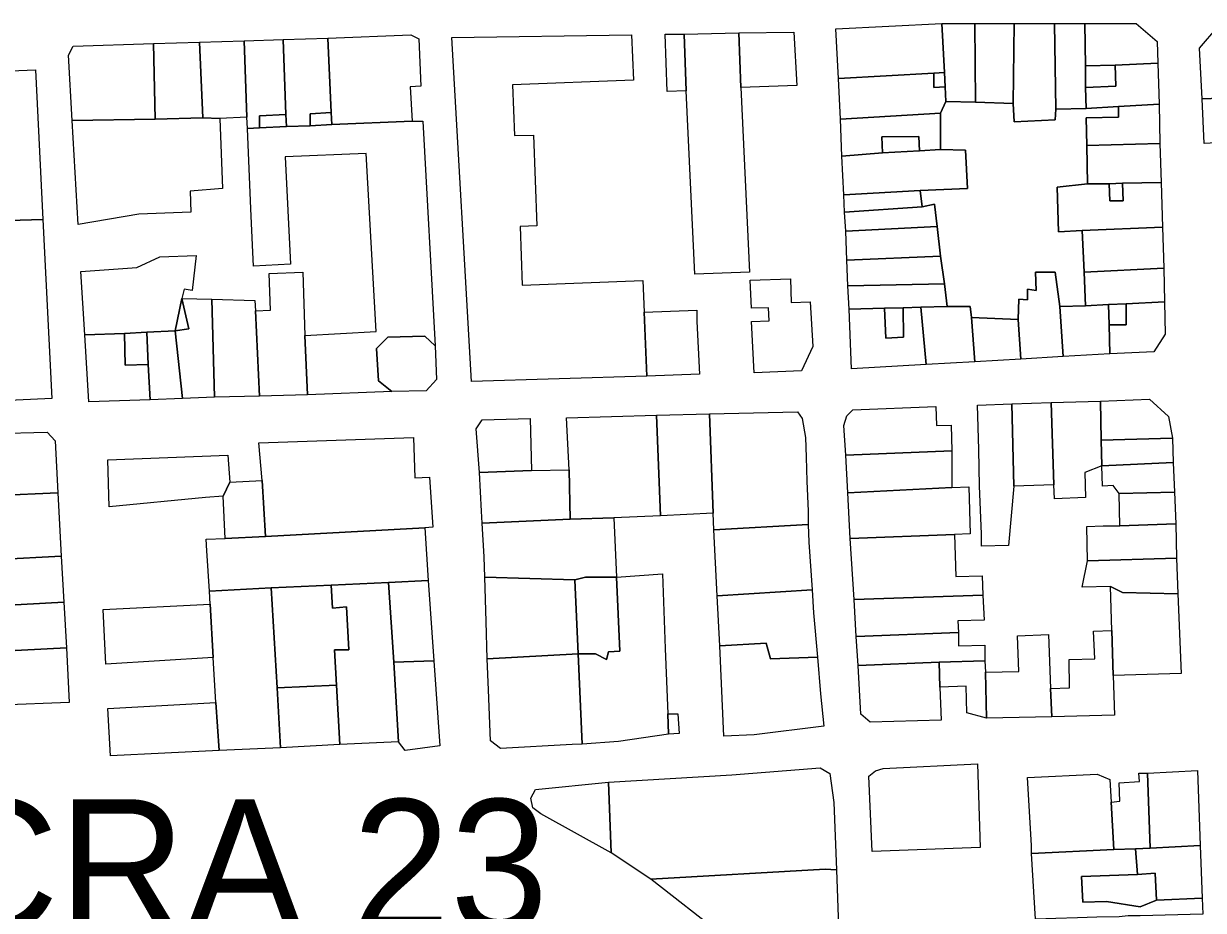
# Model space of a CAD drawing. Header units: inches. Extents: x 1138763 to 1140867, y 1050756 to 1053008.
# Drawn here: x 1140034.1 to 1140257.9, y 1052630.8 to 1052799 of the extents above; entities that cross this region are included whole.
import ezdxf

# ---------------------------------------------------------------- set-up
doc = ezdxf.new("R2010")
doc.units = ezdxf.units.IN
doc.header["$MEASUREMENT"] = 0
doc.linetypes.add('HIDDEN2', pattern=[0.1875, 0.125, -0.0625])
doc.layers.add('INTERCEPTORES REDISEÑADOS', color=92, linetype='HIDDEN2', lineweight=53)
doc.layers.add('LimEdif_AM', color=44, linetype='Continuous', lineweight=5)

msp = doc.modelspace()

# ---------------------------------------------------------------- linework, layer by layer
at = {"layer": 'LimEdif_AM'}
for points in [[(1140092.44, 1052782.12), (1140091.81, 1052796.25), (1140107.56, 1052796.87), (1140109.06, 1052796.12), (1140109.44, 1052787.12), (1140107.44, 1052787), (1140107.81, 1052780.5), (1140092.56, 1052779.87), (1140092.44, 1052782.12)], [(1140151.81, 1052744.25), (1140152.31, 1052732.12), (1140119.06, 1052731.12), (1140115.31, 1052796.37), (1140149.44, 1052796.87), (1140149.81, 1052788.25), (1140126.81, 1052787.37), (1140127.19, 1052777.75), (1140130.81, 1052777.87), (1140131.44, 1052760.62), (1140128.31, 1052760.5), (1140128.69, 1052749.37), (1140151.56, 1052750.25), (1140151.81, 1052744.25)], [(1140159.81, 1052786.25), (1140156.19, 1052786.12), (1140155.81, 1052797), (1140159.44, 1052797), (1140159.81, 1052786.25)], [(1140159.44, 1052797), (1140169.81, 1052797.25), (1140170.19, 1052786.87), (1140171.81, 1052751.87), (1140161.44, 1052751.5), (1140159.81, 1052786.25), (1140159.44, 1052797)], [(1140169.81, 1052797.25), (1140180.19, 1052797.37), (1140180.81, 1052787.25), (1140170.19, 1052786.87), (1140169.81, 1052797.25)], [(1140208.31, 1052799), (1140208.81, 1052789.75), (1140206.81, 1052789.62), (1140188.69, 1052788.62), (1140188.19, 1052798), (1140208.31, 1052799)], [(1140208.31, 1052799), (1140214.56, 1052799), (1140214.69, 1052784.12), (1140209.06, 1052784.25), (1140208.94, 1052787), (1140208.81, 1052789.75), (1140208.31, 1052799)], [(1140214.56, 1052799), (1140222.06, 1052799), (1140221.81, 1052783.87), (1140214.69, 1052784.12), (1140214.56, 1052799)], [(1140222.06, 1052799), (1140229.69, 1052799), (1140229.94, 1052782.75), (1140229.81, 1052780.75), (1140222.06, 1052780.37), (1140221.81, 1052783.87), (1140222.06, 1052799)], [(1140229.69, 1052799), (1140235.44, 1052799), (1140235.56, 1052791), (1140235.56, 1052786.87), (1140235.69, 1052782.87), (1140229.94, 1052782.75), (1140229.69, 1052799)], [(1140235.44, 1052799), (1140245.19, 1052799), (1140249.19, 1052795.62), (1140249.31, 1052791.5), (1140241.19, 1052791.12), (1140235.56, 1052791), (1140235.44, 1052799)], [(1140275.81, 1052785.37), (1140268.06, 1052785), (1140267.81, 1052788.75), (1140264.56, 1052788.62), (1140264.69, 1052785), (1140257.69, 1052784.75), (1140257.19, 1052794.37), (1140260.69, 1052798.37), (1140275.31, 1052798.37), (1140275.81, 1052785.37)], [(1140059.06, 1052780.87), (1140043.31, 1052780.62), (1140042.56, 1052793), (1140043.44, 1052794.75), (1140058.69, 1052795.25), (1140059.06, 1052780.87)], [(1140058.69, 1052795.25), (1140067.44, 1052795.5), (1140068.06, 1052781.12), (1140059.06, 1052780.87), (1140058.69, 1052795.25)], [(1140067.44, 1052795.5), (1140075.94, 1052795.75), (1140076.44, 1052781.25), (1140071.31, 1052781), (1140068.06, 1052781.12), (1140067.44, 1052795.5)], [(1140075.94, 1052795.75), (1140083.31, 1052796), (1140083.81, 1052781.75), (1140078.81, 1052781.5), (1140078.81, 1052779.25), (1140076.56, 1052779.12), (1140076.44, 1052781.25), (1140075.94, 1052795.75)], [(1140083.31, 1052796), (1140091.81, 1052796.25), (1140092.44, 1052782.12), (1140088.44, 1052781.87), (1140088.44, 1052779.62), (1140083.94, 1052779.5), (1140083.81, 1052781.75), (1140083.31, 1052796)], [(1140026.81, 1052789.87), (1140036.31, 1052790.25), (1140037.69, 1052761.87), (1140026.94, 1052761.5), (1140026.81, 1052789.87)], [(1140249.31, 1052791.5), (1140249.56, 1052783.75), (1140241.81, 1052783.25), (1140235.69, 1052782.87), (1140235.56, 1052786.87), (1140241.31, 1052787.12), (1140241.19, 1052791.12), (1140249.31, 1052791.5)], [(1140241.19, 1052791.12), (1140241.31, 1052787.12), (1140235.56, 1052786.87), (1140235.56, 1052791), (1140241.19, 1052791.12)], [(1140206.81, 1052789.62), (1140206.81, 1052786.87), (1140208.94, 1052787), (1140209.06, 1052784.25), (1140208.06, 1052782), (1140189.06, 1052780.87), (1140188.69, 1052788.62), (1140206.81, 1052789.62)], [(1140208.81, 1052789.75), (1140208.94, 1052787), (1140206.81, 1052786.87), (1140206.81, 1052789.62), (1140208.81, 1052789.75)], [(1140214.69, 1052784.12), (1140221.81, 1052783.87), (1140222.06, 1052780.37), (1140229.81, 1052780.75), (1140229.94, 1052782.75), (1140235.69, 1052782.87), (1140241.81, 1052783.25), (1140241.81, 1052781.25), (1140235.69, 1052781.12), (1140235.81, 1052775.87), (1140235.94, 1052768.62), (1140230.19, 1052768), (1140230.44, 1052759.5), (1140234.94, 1052759.75), (1140235.31, 1052751.87), (1140235.56, 1052745.5), (1140230.69, 1052745.37), (1140229.81, 1052751.87), (1140226.06, 1052751.87), (1140226.19, 1052748.37), (1140224.56, 1052748.62), (1140224.56, 1052746.62), (1140222.94, 1052746.75), (1140222.81, 1052742.87), (1140213.94, 1052743.25), (1140213.69, 1052745.37), (1140209.31, 1052745.37), (1140208.81, 1052749.62), (1140208.06, 1052754.87), (1140207.44, 1052760.5), (1140206.94, 1052764.75), (1140204.56, 1052764.25), (1140204.19, 1052767.37), (1140213.19, 1052767.75), (1140212.81, 1052775), (1140208.06, 1052775.12), (1140208.06, 1052782), (1140209.06, 1052784.25), (1140214.69, 1052784.12)], [(1140249.56, 1052783.75), (1140249.69, 1052776.25), (1140235.81, 1052775.87), (1140235.69, 1052781.12), (1140241.81, 1052781.25), (1140241.81, 1052783.25), (1140249.56, 1052783.75)], [(1140275.81, 1052785.37), (1140276.06, 1052777.25), (1140258.06, 1052776.25), (1140257.69, 1052784.75), (1140264.69, 1052785), (1140268.06, 1052785), (1140275.81, 1052785.37)], [(1140083.94, 1052779.5), (1140078.81, 1052779.25), (1140078.81, 1052781.5), (1140083.81, 1052781.75), (1140083.94, 1052779.5)], [(1140092.56, 1052779.87), (1140088.44, 1052779.62), (1140088.44, 1052781.87), (1140092.44, 1052782.12), (1140092.56, 1052779.87)], [(1140208.06, 1052782), (1140208.06, 1052775.12), (1140204.06, 1052774.87), (1140203.94, 1052777.62), (1140196.94, 1052777.5), (1140197.06, 1052774.5), (1140189.31, 1052773.87), (1140189.06, 1052780.87), (1140208.06, 1052782)], [(1140071.31, 1052781), (1140071.81, 1052767.75), (1140065.69, 1052767.25), (1140065.81, 1052763.25), (1140055.94, 1052762.87), (1140044.44, 1052760.87), (1140043.31, 1052780.62), (1140059.06, 1052780.87), (1140068.06, 1052781.12), (1140071.31, 1052781)], [(1140107.81, 1052780.5), (1140109.81, 1052780.5), (1140112.19, 1052737.87), (1140110.19, 1052739.75), (1140103.19, 1052739.5), (1140101.06, 1052737.37), (1140101.44, 1052731.25), (1140103.94, 1052729.25), (1140087.94, 1052728.62), (1140087.44, 1052739.87), (1140100.94, 1052740.62), (1140099.06, 1052774.37), (1140083.69, 1052773.75), (1140084.69, 1052753.37), (1140077.69, 1052753), (1140077.56, 1052755.62), (1140077.19, 1052763.87), (1140076.56, 1052779.12), (1140078.81, 1052779.25), (1140083.94, 1052779.5), (1140088.44, 1052779.62), (1140092.56, 1052779.87), (1140107.81, 1052780.5)], [(1140204.06, 1052774.87), (1140197.06, 1052774.5), (1140196.94, 1052777.5), (1140203.94, 1052777.62), (1140204.06, 1052774.87)], [(1140208.06, 1052775.12), (1140212.81, 1052775), (1140213.19, 1052767.75), (1140204.19, 1052767.37), (1140189.69, 1052766.5), (1140189.31, 1052773.87), (1140197.06, 1052774.5), (1140204.06, 1052774.87), (1140208.06, 1052775.12)], [(1140249.69, 1052776.25), (1140249.94, 1052768.87), (1140242.56, 1052768.75), (1140240.06, 1052768.62), (1140235.94, 1052768.62), (1140235.81, 1052775.87), (1140249.69, 1052776.25)], [(1140249.94, 1052768.87), (1140250.19, 1052760.37), (1140234.94, 1052759.75), (1140230.44, 1052759.5), (1140230.19, 1052768), (1140235.94, 1052768.62), (1140240.06, 1052768.62), (1140240.19, 1052765.37), (1140242.69, 1052765.37), (1140242.56, 1052768.75), (1140249.94, 1052768.87)], [(1140242.56, 1052768.75), (1140242.69, 1052765.37), (1140240.19, 1052765.37), (1140240.06, 1052768.62), (1140242.56, 1052768.75)], [(1140204.19, 1052767.37), (1140204.56, 1052764.25), (1140189.81, 1052763.25), (1140189.69, 1052766.5), (1140204.19, 1052767.37)], [(1140204.56, 1052764.25), (1140206.94, 1052764.75), (1140207.44, 1052760.5), (1140190.06, 1052759.62), (1140189.81, 1052763.25), (1140204.56, 1052764.25)], [(1140037.69, 1052761.87), (1140039.44, 1052727.87), (1140004.06, 1052726.25), (1140004.06, 1052728.75), (1140003.81, 1052734.87), (1140003.56, 1052740.87), (1140002.69, 1052760.87), (1140012.19, 1052761.12), (1140012.81, 1052750), (1140027.44, 1052750.75), (1140026.94, 1052761.5), (1140037.69, 1052761.87)], [(1140207.44, 1052760.5), (1140208.06, 1052754.87), (1140190.31, 1052754.12), (1140190.06, 1052759.62), (1140207.44, 1052760.5)], [(1140250.19, 1052760.37), (1140250.44, 1052752.62), (1140235.31, 1052751.87), (1140234.94, 1052759.75), (1140250.19, 1052760.37)], [(1140064.06, 1052746.87), (1140062.81, 1052740.75), (1140057.44, 1052740.5), (1140053.19, 1052740.25), (1140045.69, 1052740), (1140044.94, 1052752), (1140055.56, 1052752.75), (1140059.94, 1052754.75), (1140066.81, 1052755), (1140066.06, 1052748.37), (1140064.56, 1052748.62), (1140064.06, 1052746.87)], [(1140208.06, 1052754.87), (1140208.81, 1052749.62), (1140190.44, 1052749.25), (1140190.31, 1052754.12), (1140208.06, 1052754.87)], [(1140250.44, 1052752.62), (1140250.56, 1052746.25), (1140243.31, 1052745.87), (1140239.94, 1052745.75), (1140235.56, 1052745.5), (1140235.31, 1052751.87), (1140250.44, 1052752.62)], [(1140078.06, 1052744.5), (1140080.94, 1052744.62), (1140080.69, 1052751.62), (1140087.06, 1052751.87), (1140087.44, 1052739.87), (1140087.94, 1052728.62), (1140078.81, 1052728.37), (1140078.06, 1052744.5)], [(1140172.69, 1052732.75), (1140172.19, 1052742.5), (1140175.56, 1052742.62), (1140175.44, 1052745.12), (1140172.19, 1052745), (1140171.94, 1052750.37), (1140179.56, 1052750.62), (1140179.69, 1052746.12), (1140183.31, 1052746.25), (1140183.81, 1052737.75), (1140181.69, 1052733.12), (1140172.69, 1052732.75)], [(1140230.69, 1052745.37), (1140231.31, 1052735.87), (1140223.31, 1052735.37), (1140222.81, 1052742.87), (1140222.94, 1052746.75), (1140224.56, 1052746.62), (1140224.56, 1052748.62), (1140226.19, 1052748.37), (1140226.06, 1052751.87), (1140229.81, 1052751.87), (1140230.69, 1052745.37)], [(1140208.81, 1052749.62), (1140209.31, 1052745.37), (1140204.31, 1052745.25), (1140200.94, 1052745.12), (1140197.44, 1052745), (1140190.69, 1052744.87), (1140190.44, 1052749.25), (1140208.81, 1052749.62)], [(1140064.06, 1052746.87), (1140065.44, 1052741.12), (1140062.81, 1052740.75), (1140064.06, 1052746.87)], [(1140064.06, 1052746.87), (1140069.81, 1052746.75), (1140070.31, 1052728.12), (1140064.19, 1052727.87), (1140062.81, 1052740.75), (1140065.44, 1052741.12), (1140064.06, 1052746.87)], [(1140069.81, 1052746.75), (1140077.94, 1052746.5), (1140078.06, 1052744.5), (1140078.81, 1052728.37), (1140070.31, 1052728.12), (1140069.81, 1052746.75)], [(1140209.31, 1052745.37), (1140213.69, 1052745.37), (1140213.94, 1052743.25), (1140214.56, 1052734.87), (1140205.31, 1052734.37), (1140204.31, 1052745.25), (1140209.31, 1052745.37)], [(1140239.94, 1052745.75), (1140240.06, 1052741.87), (1140240.19, 1052736.37), (1140231.31, 1052735.87), (1140230.69, 1052745.37), (1140235.56, 1052745.5), (1140239.94, 1052745.75)], [(1140243.31, 1052745.87), (1140243.31, 1052741.87), (1140240.06, 1052741.87), (1140239.94, 1052745.75), (1140243.31, 1052745.87)], [(1140250.56, 1052746.25), (1140250.69, 1052740.12), (1140248.56, 1052736.75), (1140240.19, 1052736.37), (1140240.06, 1052741.87), (1140243.31, 1052741.87), (1140243.31, 1052745.87), (1140250.56, 1052746.25)], [(1140151.81, 1052744.25), (1140161.81, 1052744.62), (1140161.81, 1052742.5), (1140162.31, 1052732.5), (1140152.31, 1052732.12), (1140151.81, 1052744.25)], [(1140204.31, 1052745.25), (1140205.31, 1052734.37), (1140191.19, 1052733.5), (1140190.69, 1052744.87), (1140197.44, 1052745), (1140197.69, 1052739.37), (1140201.06, 1052739.5), (1140200.94, 1052745.12), (1140204.31, 1052745.25)], [(1140200.94, 1052745.12), (1140201.06, 1052739.5), (1140197.69, 1052739.37), (1140197.44, 1052745), (1140200.94, 1052745.12)], [(1140222.81, 1052742.87), (1140223.31, 1052735.37), (1140214.56, 1052734.87), (1140213.94, 1052743.25), (1140222.81, 1052742.87)], [(1140053.19, 1052740.25), (1140053.31, 1052734.25), (1140057.69, 1052734.37), (1140058.06, 1052727.62), (1140046.44, 1052727.25), (1140045.69, 1052740), (1140053.19, 1052740.25)], [(1140057.44, 1052740.5), (1140057.69, 1052734.37), (1140053.31, 1052734.25), (1140053.19, 1052740.25), (1140057.44, 1052740.5)], [(1140062.81, 1052740.75), (1140064.19, 1052727.87), (1140058.06, 1052727.62), (1140057.69, 1052734.37), (1140057.44, 1052740.5), (1140062.81, 1052740.75)], [(1140112.19, 1052737.87), (1140112.44, 1052731.5), (1140110.44, 1052729.37), (1140103.94, 1052729.25), (1140101.44, 1052731.25), (1140101.06, 1052737.37), (1140103.19, 1052739.5), (1140110.19, 1052739.75), (1140112.19, 1052737.87)], [(1140238.44, 1052727.37), (1140247.69, 1052727.75), (1140251.31, 1052724.5), (1140252.06, 1052720.37), (1140238.56, 1052720), (1140238.44, 1052727.37)], [(1140164.94, 1052706.12), (1140164.19, 1052725), (1140180.94, 1052725.37), (1140181.81, 1052724.12), (1140182.44, 1052720.5), (1140182.56, 1052716.75), (1140182.69, 1052712.25), (1140182.94, 1052706.5), (1140182.94, 1052704), (1140165.06, 1052703), (1140164.94, 1052706.12)], [(1140210.19, 1052718), (1140190.06, 1052717.12), (1140189.69, 1052722.75), (1140190.31, 1052724.62), (1140191.44, 1052725.75), (1140207.19, 1052726.37), (1140207.31, 1052722.75), (1140210.06, 1052722.87), (1140210.19, 1052718)], [(1140221.94, 1052711.25), (1140220.94, 1052700), (1140215.81, 1052699.87), (1140215.81, 1052702.25), (1140215.44, 1052711.25), (1140215.31, 1052718.25), (1140215.06, 1052726.62), (1140221.56, 1052726.87), (1140221.94, 1052711.25)], [(1140221.56, 1052726.87), (1140229.06, 1052727.12), (1140229.56, 1052711.5), (1140221.94, 1052711.25), (1140221.56, 1052726.87)], [(1140229.06, 1052727.12), (1140238.44, 1052727.37), (1140238.56, 1052720), (1140238.69, 1052715.12), (1140235.44, 1052713.87), (1140235.56, 1052709.12), (1140229.69, 1052708.87), (1140229.56, 1052711.5), (1140229.06, 1052727.12)], [(1140130.44, 1052714.25), (1140120.56, 1052713.87), (1140119.94, 1052722.12), (1140121.06, 1052723.87), (1140130.19, 1052724.12), (1140130.44, 1052714.25)], [(1140137.56, 1052714.37), (1140137.06, 1052724.25), (1140154.19, 1052724.75), (1140154.94, 1052705.62), (1140146.06, 1052705.25), (1140137.81, 1052705), (1140137.56, 1052714.37)], [(1140154.19, 1052724.75), (1140164.19, 1052725), (1140164.94, 1052706.12), (1140154.94, 1052705.62), (1140154.19, 1052724.75)], [(1140028.44, 1052721.25), (1140038.56, 1052721.5), (1140040.06, 1052719.87), (1140040.56, 1052710), (1140029.06, 1052709.5), (1140028.44, 1052721.25)], [(1140079.31, 1052712.37), (1140078.69, 1052719.5), (1140108.06, 1052720.5), (1140108.31, 1052712.87), (1140111.06, 1052713), (1140111.69, 1052703.5), (1140110.19, 1052703.37), (1140079.94, 1052701.75), (1140079.31, 1052712.37)], [(1140252.06, 1052720.37), (1140252.19, 1052715.75), (1140238.69, 1052715.12), (1140238.56, 1052720), (1140252.06, 1052720.37)], [(1140073.19, 1052712), (1140071.94, 1052709.37), (1140068.56, 1052709.12), (1140050.31, 1052707.37), (1140050.06, 1052716.25), (1140072.81, 1052717.12), (1140073.19, 1052712)], [(1140210.19, 1052718), (1140210.19, 1052711), (1140190.44, 1052710), (1140190.06, 1052717.12), (1140210.19, 1052718)], [(1140130.44, 1052714.25), (1140137.56, 1052714.37), (1140137.81, 1052705), (1140121.06, 1052704.25), (1140120.94, 1052706.5), (1140120.56, 1052713.87), (1140130.44, 1052714.25)], [(1140252.19, 1052715.75), (1140252.44, 1052710.12), (1140241.94, 1052709.87), (1140240.81, 1052711.37), (1140238.81, 1052711.25), (1140238.69, 1052715.12), (1140252.19, 1052715.75)], [(1140073.19, 1052712), (1140079.31, 1052712.37), (1140079.94, 1052701.75), (1140072.31, 1052701.37), (1140071.94, 1052709.37), (1140073.19, 1052712)], [(1140040.56, 1052710), (1140041.19, 1052698), (1140017.19, 1052696.75), (1140017.56, 1052705.37), (1140022.06, 1052705.5), (1140021.81, 1052709.25), (1140029.06, 1052709.5), (1140040.56, 1052710)], [(1140210.19, 1052711), (1140213.44, 1052711.12), (1140213.69, 1052702.25), (1140210.69, 1052702.12), (1140190.94, 1052701.37), (1140190.44, 1052710), (1140210.19, 1052711)], [(1140252.44, 1052710.12), (1140252.69, 1052704.12), (1140242.06, 1052703.75), (1140241.94, 1052709.87), (1140252.44, 1052710.12)], [(1140146.06, 1052705.25), (1140146.56, 1052694), (1140143.06, 1052694), (1140140.69, 1052694), (1140138.69, 1052693.5), (1140121.56, 1052694), (1140121.44, 1052697.87), (1140121.06, 1052704.25), (1140137.81, 1052705), (1140146.06, 1052705.25)], [(1140110.19, 1052703.37), (1140110.81, 1052693.37), (1140103.31, 1052693), (1140092.44, 1052692.5), (1140081.06, 1052692), (1140069.31, 1052691.37), (1140068.81, 1052699), (1140068.69, 1052701.25), (1140072.31, 1052701.37), (1140079.94, 1052701.75), (1140110.19, 1052703.37)], [(1140182.94, 1052704), (1140183.06, 1052700.62), (1140183.69, 1052691.62), (1140165.69, 1052690.5), (1140165.06, 1052703), (1140182.94, 1052704)], [(1140252.69, 1052704.12), (1140252.81, 1052697.62), (1140235.94, 1052697.12), (1140235.81, 1052703.62), (1140238.94, 1052703.75), (1140242.06, 1052703.75), (1140252.69, 1052704.12)], [(1140210.69, 1052702.12), (1140210.94, 1052694.12), (1140215.94, 1052694.25), (1140216.06, 1052690.62), (1140191.69, 1052689.75), (1140190.94, 1052701.37), (1140210.69, 1052702.12)], [(1140041.19, 1052698), (1140041.69, 1052689.25), (1140025.44, 1052688.37), (1140025.31, 1052690.5), (1140017.56, 1052690.37), (1140017.19, 1052696.75), (1140041.19, 1052698)], [(1140252.81, 1052697.62), (1140253.06, 1052690.87), (1140242.56, 1052691.12), (1140240.31, 1052692.25), (1140234.94, 1052692.12), (1140235.94, 1052697.12), (1140252.81, 1052697.62)], [(1140138.69, 1052693.5), (1140139.31, 1052679.5), (1140122.06, 1052678.5), (1140121.81, 1052685.62), (1140121.56, 1052694), (1140138.69, 1052693.5)], [(1140146.56, 1052694), (1140147.19, 1052680), (1140145.06, 1052679.87), (1140144.69, 1052678.37), (1140142.56, 1052679.5), (1140139.31, 1052679.5), (1140138.69, 1052693.5), (1140140.69, 1052694), (1140143.06, 1052694), (1140146.56, 1052694)], [(1140139.31, 1052679.5), (1140142.56, 1052679.5), (1140144.69, 1052678.37), (1140145.06, 1052679.87), (1140147.19, 1052680), (1140146.56, 1052694), (1140155.31, 1052694.62), (1140155.81, 1052680.5), (1140156.31, 1052668.12), (1140156.44, 1052664.25), (1140146.94, 1052662.87), (1140140.06, 1052662.37), (1140139.31, 1052679.5)], [(1140081.06, 1052692), (1140082.19, 1052673), (1140082.81, 1052661.62), (1140071.19, 1052661.12), (1140070.56, 1052670.25), (1140070.06, 1052678.75), (1140069.44, 1052688.87), (1140069.31, 1052691.37), (1140081.06, 1052692)], [(1140092.44, 1052692.5), (1140092.69, 1052688.12), (1140095.31, 1052688.37), (1140095.81, 1052680.25), (1140093.06, 1052680.25), (1140093.44, 1052673.5), (1140082.19, 1052673), (1140081.06, 1052692), (1140092.44, 1052692.5)], [(1140103.31, 1052693), (1140104.31, 1052677.87), (1140105.19, 1052662.75), (1140094.06, 1052662.25), (1140093.44, 1052673.5), (1140093.06, 1052680.25), (1140095.81, 1052680.25), (1140095.31, 1052688.37), (1140092.69, 1052688.12), (1140092.44, 1052692.5), (1140103.31, 1052693)], [(1140110.81, 1052693.37), (1140111.94, 1052678.12), (1140104.31, 1052677.87), (1140103.31, 1052693), (1140110.81, 1052693.37)], [(1140253.06, 1052690.87), (1140253.69, 1052675.75), (1140240.81, 1052675.37), (1140240.56, 1052683.87), (1140240.31, 1052692.25), (1140242.56, 1052691.12), (1140253.06, 1052690.87)], [(1140183.69, 1052691.62), (1140183.94, 1052687.25), (1140184.69, 1052678.87), (1140175.81, 1052678.5), (1140174.94, 1052681.5), (1140166.19, 1052681), (1140165.69, 1052690.5), (1140183.69, 1052691.62)], [(1140216.06, 1052690.62), (1140216.31, 1052685.87), (1140211.31, 1052685.75), (1140211.44, 1052683.5), (1140192.06, 1052682.75), (1140191.69, 1052689.75), (1140216.06, 1052690.62)], [(1140041.69, 1052689.25), (1140042.19, 1052680.62), (1140020.19, 1052679.5), (1140012.56, 1052679.25), (1140008.81, 1052679), (1140008.56, 1052681.62), (1140008.44, 1052685.25), (1140008.31, 1052687.62), (1140013.44, 1052687.87), (1140013.56, 1052683.62), (1140017.69, 1052683.75), (1140017.69, 1052688), (1140025.44, 1052688.37), (1140041.69, 1052689.25)], [(1140070.06, 1052678.75), (1140049.69, 1052677.5), (1140049.19, 1052687.87), (1140069.44, 1052688.87), (1140070.06, 1052678.75)], [(1140211.44, 1052683.5), (1140211.44, 1052681), (1140216.44, 1052681.12), (1140216.44, 1052678.12), (1140207.81, 1052677.87), (1140192.44, 1052677.25), (1140192.06, 1052682.75), (1140211.44, 1052683.5)], [(1140216.56, 1052676), (1140222.94, 1052676.12), (1140222.69, 1052682.87), (1140228.56, 1052683.12), (1140228.94, 1052672.87), (1140229.19, 1052667.5), (1140216.81, 1052667.25), (1140216.56, 1052676)], [(1140240.81, 1052675.37), (1140241.06, 1052667.87), (1140229.19, 1052667.5), (1140228.94, 1052672.87), (1140232.56, 1052673), (1140232.44, 1052678.37), (1140237.31, 1052678.5), (1140237.06, 1052683.75), (1140240.56, 1052683.87), (1140240.81, 1052675.37)], [(1140042.19, 1052680.62), (1140042.69, 1052670.25), (1140016.44, 1052669.25), (1140016.19, 1052674.62), (1140020.44, 1052674.75), (1140020.19, 1052679.5), (1140042.19, 1052680.62)], [(1140184.69, 1052678.87), (1140185.31, 1052671.87), (1140185.94, 1052665.75), (1140172.69, 1052664.12), (1140166.94, 1052663.87), (1140166.19, 1052681), (1140174.94, 1052681.5), (1140175.81, 1052678.5), (1140184.69, 1052678.87)], [(1140139.31, 1052679.5), (1140140.06, 1052662.37), (1140138.19, 1052662.25), (1140124.56, 1052661.5), (1140122.69, 1052663), (1140122.31, 1052672.62), (1140122.06, 1052678.5), (1140139.31, 1052679.5)], [(1140111.94, 1052678.12), (1140113.06, 1052662), (1140106.44, 1052661.12), (1140105.19, 1052662.75), (1140104.31, 1052677.87), (1140111.94, 1052678.12)], [(1140207.81, 1052677.87), (1140207.94, 1052673.12), (1140208.19, 1052666.87), (1140194.69, 1052666.5), (1140192.94, 1052668), (1140192.44, 1052677.25), (1140207.81, 1052677.87)], [(1140216.44, 1052678.12), (1140216.56, 1052676), (1140216.81, 1052667.25), (1140213.06, 1052668.25), (1140212.94, 1052673.37), (1140207.94, 1052673.12), (1140207.81, 1052677.87), (1140216.44, 1052678.12)], [(1140093.44, 1052673.5), (1140094.06, 1052662.25), (1140082.81, 1052661.62), (1140082.19, 1052673), (1140093.44, 1052673.5)], [(1140071.19, 1052661.12), (1140050.56, 1052660.12), (1140050.06, 1052669.12), (1140070.56, 1052670.25), (1140071.19, 1052661.12)], [(1140156.31, 1052668.12), (1140158.19, 1052668.12), (1140158.44, 1052664.37), (1140156.44, 1052664.25), (1140156.31, 1052668.12)], [(1140195.06, 1052642), (1140194.44, 1052656.25), (1140195.69, 1052657.25), (1140197.19, 1052657.75), (1140215.06, 1052658.62), (1140215.56, 1052642.75), (1140195.06, 1052642)], [(1140145.56, 1052641.75), (1140145.06, 1052655.12), (1140168.44, 1052656.5), (1140185.19, 1052657.87), (1140187.06, 1052656.75), (1140187.81, 1052651.25), (1140188.31, 1052638.5), (1140186.19, 1052638.62), (1140153.06, 1052636.75), (1140145.56, 1052641.75)], [(1140240.94, 1052642.37), (1140225.31, 1052641.62), (1140225.31, 1052643.12), (1140224.56, 1052656), (1140237.81, 1052656.62), (1140240.19, 1052655.62), (1140240.44, 1052651.37), (1140240.94, 1052642.37)], [(1140240.44, 1052651.37), (1140242.06, 1052651.5), (1140241.94, 1052655), (1140245.81, 1052655.25), (1140245.69, 1052656.87), (1140247.31, 1052656.87), (1140247.81, 1052642.62), (1140245.06, 1052642.5), (1140240.94, 1052642.37), (1140240.44, 1052651.37)], [(1140247.31, 1052656.87), (1140256.81, 1052657.37), (1140257.31, 1052643.12), (1140247.81, 1052642.62), (1140247.31, 1052656.87)], [(1140145.56, 1052641.75), (1140132.19, 1052649.12), (1140130.69, 1052650.25), (1140130.31, 1052652.12), (1140131.19, 1052653.75), (1140145.06, 1052655.12), (1140145.56, 1052641.75)], [(1140245.06, 1052642.5), (1140245.44, 1052637.62), (1140234.81, 1052637.25), (1140235.06, 1052632.37), (1140239.56, 1052632.5), (1140245.94, 1052631.5), (1140249.06, 1052632.75), (1140257.69, 1052633.12), (1140257.81, 1052630.12), (1140245.94, 1052629.75), (1140243.69, 1052629.75), (1140241.94, 1052629.62), (1140237.69, 1052629.5), (1140234.06, 1052629.37), (1140229.94, 1052629.25), (1140226.06, 1052629.12), (1140225.31, 1052641.62), (1140240.94, 1052642.37), (1140245.06, 1052642.5)], [(1140257.31, 1052643.12), (1140257.69, 1052633.12), (1140249.06, 1052632.75), (1140248.81, 1052637.87), (1140245.44, 1052637.62), (1140245.06, 1052642.5), (1140247.81, 1052642.62), (1140257.31, 1052643.12)], [(1140188.31, 1052638.5), (1140189.31, 1052609.87), (1140187.69, 1052608.37), (1140185.44, 1052608.12), (1140183.56, 1052609), (1140166.69, 1052626.12), (1140153.06, 1052636.75), (1140186.19, 1052638.62), (1140188.31, 1052638.5)], [(1140249.06, 1052632.75), (1140245.94, 1052631.5), (1140239.56, 1052632.5), (1140235.06, 1052632.37), (1140234.81, 1052637.25), (1140245.44, 1052637.62), (1140248.81, 1052637.87), (1140249.06, 1052632.75)]]:
    msp.add_lwpolyline(points, dxfattribs=at)

# ---------------------------------------------------------------- texts
at = {"layer": 'INTERCEPTORES REDISEÑADOS', "color": 2, "insert": (1139747.2, 1052651.89), "char_height": 25, "width": 404.074, "attachment_point": 1}
msp.add_mtext('AV SANTANDER CRA 23', dxfattribs=at)

doc.saveas('drawing.dxf')
